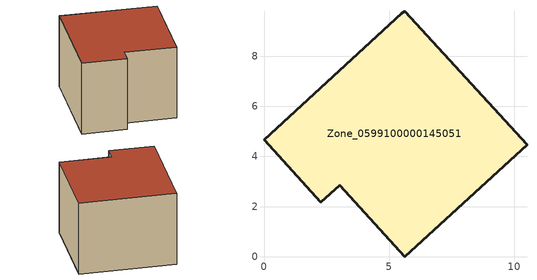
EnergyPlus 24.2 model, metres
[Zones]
Zone_0599100000145051
 floor ground (C_G): 3.03,2.85 2.28,2.18 0,4.66 5.51,9.72 5.62,9.8 10.52,4.48 5.64,0 z0
 wall outside (C_F): 2.28,2.18 3.03,2.85 5.64,0 10.52,4.48 5.62,9.8 5.51,9.72 0,4.66 2.28,2.18 z0:5.76
 roof outside (C_R): 5.62,9.8 5.51,9.72 0,4.66 2.28,2.18 3.03,2.85 5.64,0 10.52,4.48 z5.76
[BUILDING]
Pand.0599100000145051: North Axis=0; Terrain=City; Loads Convergence Tolerance Value=0.04; Temperature Convergence Tolerance Value=0.4; Solar Distribution=FullExterior; Maximum Number of Warmup Days=25; Minimum Number of Warmup Days=1
[Site:Location]
Rotterdam.The.Hague.AP_ZH_NLD Design_Conditions: Latitude=51.96; Longitude=4.45; Time Zone=1; Elevation=-4.5
[SITE:GROUNDTEMPERATURE:BUILDINGSURFACE]
18, 18, 18, 18, 18, 18, 18, 18, 18, 18, 18, 18
[MATERIAL] Thermal Absorptance=0.9; Solar Absorptance=0.7; Visible Absorptance=0.7
Name | Roughness | Thickness | Conductivity | Density | Specific Heat
G.TI.1975-1991 | MediumSmooth | 0.15 | 0.288461 | 540 | 1210
F.TI.1975-1991 | Rough | 0.3 | 0.230769 | 1920 | 840
R.TI.1975-1991 | MediumRough | 0.2 | 0.153846 | 1500 | 1000
[CONSTRUCTION]
C_G: G.TI.1975-1991
C_F: F.TI.1975-1991
C_R: R.TI.1975-1991
[ZONE]
Zone_0599100000145051: Type=1; Multiplier=1; Ceiling Height=Autocalculate; Volume=Autocalculate; Floor Area=autocalculate; Part of Total Floor Area=Yes
[ZONEINFILTRATION:DESIGNFLOWRATE]
Infil_Zone_0599100000145051: Zone or ZoneList or Space or SpaceList=Zone_0599100000145051; Schedule=AlwaysOn; Design Flow Rate Calculation Method=Flow/Area; Flow Rate per Floor Area=0.003; Constant Term Coefficient=1; Temperature Term Coefficient=0; Velocity Term Coefficient=0; Velocity Squared Term Coefficient=0
[HVACTEMPLATE:ZONE:IDEALLOADSAIRSYSTEM]
Zone_0599100000145051: Maximum Heating Supply Air Temperature=50; Minimum Cooling Supply Air Temperature=13; Maximum Heating Supply Air Humidity Ratio=0.0156; Minimum Cooling Supply Air Humidity Ratio=0.0077; Heating Limit=NoLimit; Cooling Limit=NoLimit; Dehumidification Control Type=ConstantSensibleHeatRatio; Cooling Sensible Heat Ratio=0.7; Dehumidification Setpoint=60; Humidification Control Type=None; Humidification Setpoint=30; Outdoor Air Method=None; Outdoor Air Flow Rate per Person=0.00944; Outdoor Air Flow Rate per Zone Floor Area=0; Outdoor Air Flow Rate per Zone=0; Demand Controlled Ventilation Type=None; Outdoor Air Economizer Type=NoEconomizer; Heat Recovery Type=None; Sensible Heat Recovery Effectiveness=0.7; Latent Heat Recovery Effectiveness=0.65
[ZONECONTROL:THERMOSTAT]
ThermostatControl_Zone_0599100000145051: Zone or ZoneList=Zone_0599100000145051; Control Type Schedule=DualSetpointControlType; Control 1=Thermostat_Zone_0599100000145051; Temperature Difference Between Cutout And Setpoint=0
[THERMOSTATSETPOINT:DUALSETPOINT]
Thermostat_Zone_0599100000145051: Heating Setpoint Temperature Schedule=HeatingSetpoint_Zone_0599100000145051; Cooling Setpoint Temperature Schedule=CoolingSetpoint_Zone_0599100000145051
[SCHEDULE:COMPACT]
HeatingSetpoint_Zone_0599100000145051: Through: 12/31, For: AllDays, Until: 24:00, 21
CoolingSetpoint_Zone_0599100000145051: Through: 12/31, For: AllDays, Until: 24:00, 24
DualSetpointControlType: Through: 12/31, For: AllDays, Until: 24:00, 4
AlwaysOn: Through: 12/31, For: AllDays, Until: 24:00, 1
